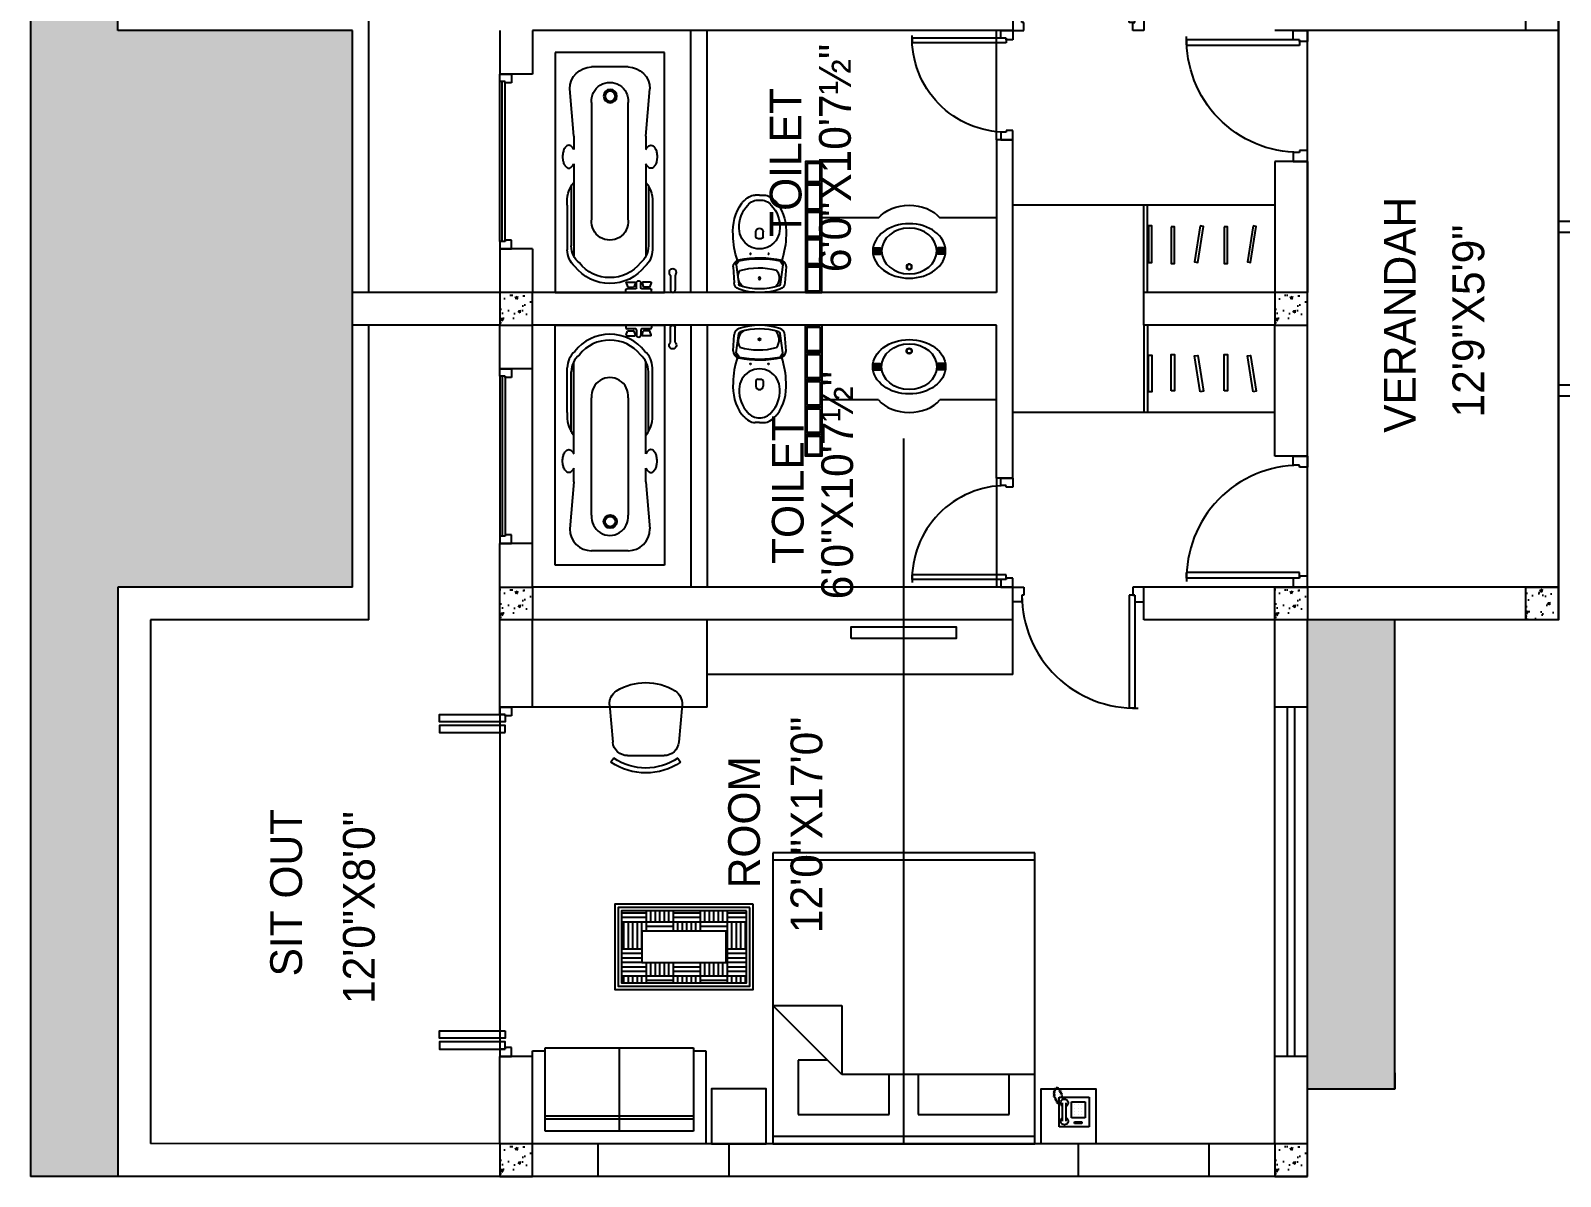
# Model space of a CAD drawing. Extents: x 22122 to 25969, y -3246 to 705.
# Drawn here: x 23225.7 to 23646.2, y -2395.5 to -2080.5 of the extents above; entities that cross this region are included whole.
import ezdxf

# ---------------------------------------------------------------- set-up
doc = ezdxf.new("R2010")
doc.units = 0
doc.header["$LTSCALE"] = 20
doc.header["$MEASUREMENT"] = 0
for name, color, linetype in [('COLUMN', 31, 'Continuous'), ('DIMLINE', 254, 'Continuous'), ('DOOR', 1, 'Continuous'), ('FURN', 10, 'Continuous'), ('GLASS BRICKS', 4, 'Continuous'), ('HATCH', 254, 'Continuous'), ('PLUMBING', 6, 'Continuous'), ('Roof lilne', 31, 'Continuous'), ('text', 2, 'Continuous'), ('tile', 22, 'Continuous'), ('wall', 13, 'Continuous'), ('WINDOW', 4, 'Continuous')]:
    doc.layers.add(name, color=color, linetype=linetype)
doc.layers.add('correct', color=230, linetype='Continuous', plot=False)
doc.styles.add('style5', font='tt0142m_.ttf')
pattern_1 = [(4.9697, (-16547.68897, -178708.16906), (-96.00000841214, -7.99993045606), [7.387776, -177.306568]), (270, (-16540.329, -178707.529), (8, -8), [0.64, -7.36]), (90, (-16539.689, -178715.529), (-8, 8), [2.24, -5.76]), (180, (-16539.689, -178713.289), (-8, -8), [0.8, -7.2]), (360, (-16540.489, -178708.169), (8, 8), [0.8, -7.2]), (90, (-16539.689, -178708.169), (-8, 8), [0.64, -7.36]), (90, (-16540.329, -178715.529), (-8, 8), [1.6, -6.4]), (175.0303, (-16540.32897, -178713.92906), (-96.00000841214, 7.99993045606), [7.387776, -177.306568]), (142.6961, (-16540.72897, -178713.92906), (136.0000859335, -103.99988711906), [2.112064, -209.094]), (108.4349, (-16542.409, -178712.649), (-7.999987226, 16.000003477), [2.023856, -23.27436]), (71.5651, (-16543.049, -178710.729), (-7.999987226, -16.000003477), [2.023856, -23.27436]), (37.3039, (-16542.40897, -178708.80906), (136.0000859335, 103.99988711906), [2.112064, -209.094]), (110.2249, (-16541.84897, -178712.24906), (32.0000666848, -87.9999781147), [1.61988, -160.367776]), (69.7751, (-16542.40897, -178710.72906), (32.0000666848, 87.9999781147), [1.61988, -160.367776]), (37.4054, (-16541.84897, -178709.20906), (103.99993971984, 80.0000796209), [1.712072, -169.4954]), (142.5946, (-16540.48897, -178713.28906), (103.99993971984, -80.0000796209), [1.712072, -169.4954])]

# ---------------------------------------------------------------- blocks, each defined once
blk = doc.blocks.new('SOFA')
at = {"color": 1}
for p, q in [((28, 4), (-28, 4)), ((-28, 4), (-28, -26)), ((24, 0), (-24, 0)), ((-24, 0), (-24, -27)), ((0, -27), (0, 0)), ((28, -26), (28, 4)), ((-24, -4), (24, -4)), ((24, -27), (24, 0)), ((24, -27), (24, 0)), ((-24, -5), (24, -5)), ((-28, -26), (-24, -26)), ((-24, -27), (24, -27)), ((24, -26), (28, -26))]:
    blk.add_line(p, q, dxfattribs=at)
blk = doc.blocks.new('RECTANG')
for p, q in [((1, 1), (0, 1)), ((0, 1), (0, 0)), ((1, 0), (1, 1)), ((0, 0), (1, 0))]:
    blk.add_line(p, q)
blk = doc.blocks.new('BEDKING')
at = {"color": 0}
for p, q in [((-78, -36), (-78, 36)), ((-19, 36), (-19, -17)), ((-2, 36), (-2, -36)), ((-8, 29), (-19, 29)), ((-8, 4), (-8, 29)), ((-19, 4), (-8, 4)), ((-8, -4), (-19, -4)), ((-8, -29), (-8, -4)), ((-38, -17), (-19, -17)), ((-38, -36), (-38, -17)), ((-19, -17), (-38, -36)), ((-23, -21), (-23, -29)), ((-23, -29), (-8, -29))]:
    blk.add_line(p, q, dxfattribs=at)
at = {"color": 0, "xscale": 80, "yscale": 72, "zscale": 80}
blk.add_blockref('RECTANG', (-80, -36), dxfattribs=at)
blk = doc.blocks.new('FNPHONE')
at = {"color": 0}
for p, q in [((0.92, 6.54), (0.92, 1.54)), ((1.92, 6.54), (1.92, 1.54)), ((4.33, 4.85), (4.33, 4.85)), ((5.27, 4.85), (5.27, 4.85)), ((6.21, 4.85), (6.21, 4.85)), ((-0.9, 0.22), (-1.5, 0.02)), ((-0.7, 0.62), (-1.3, 0.42)), ((-0.5, 1.02), (-1.1, 0.82)), ((-0.3, 1.42), (-0.9, 1.22)), ((-0.1, 1.82), (-0.7, 1.62)), ((1.06, 0.56), (0.7, -0.58)), ((4.33, 3.91), (4.33, 3.91)), ((4.33, 2.97), (4.33, 2.97)), ((4.33, 2.03), (4.33, 2.03)), ((5.27, 3.91), (5.27, 3.91)), ((5.27, 2.97), (5.27, 2.97)), ((5.27, 2.03), (5.27, 2.03)), ((6.21, 3.91), (6.21, 3.91)), ((6.21, 2.97), (6.21, 2.97)), ((6.21, 2.03), (6.21, 2.03)), ((-1.1, -0.18), (-1.7, -0.38)), ((-1.1, -0.58), (-1.7, -0.78)), ((-1.1, -0.98), (-1.7, -1.18)), ((-1.1, -1.38), (-1.7, -1.58)), ((-0.9, -1.78), (-1.5, -1.98)), ((-0.7, -2.18), (-1.3, -2.38)), ((-0.23, -2.46), (-0.83, -2.66)), ((0.3, -1.98), (-0.3, -2.18)), ((0.5, -1.58), (-0.1, -1.78)), ((0.7, -1.18), (0.1, -1.38)), ((0.9, -0.78), (0.3, -0.98))]:
    blk.add_line(p, q, dxfattribs=at)
for centre, start, end in [((1.42, 6.54), 298.4915, 241.5085), ((1.42, 1.54), 118.4915, 61.5085)]:
    blk.add_arc(centre, 1.05, start, end, dxfattribs=at)
for p, xscale, yscale, zscale in [((0, 0), 8.20528234483245, 8.104073169521023, 8.20528234483245), ((3.4, 1.25), 3.75, 4.375, 3.75), ((4.18, 6.72), 2.03125, 0.46875, 2.03125)]:
    blk.add_blockref('RECTANG', p, dxfattribs=dict(at, xscale=xscale, yscale=yscale, zscale=zscale))
blk = doc.blocks.new('A$C3B4262AC')
at = {"layer": 'DOOR'}
for p, q in [((0, 4), (0, 0)), ((2.5, 4), (0, 4)), ((0, 0), (3, 0)), ((2.5, 2.25), (2.5, 4)), ((3, 2.25), (2.5, 2.25)), ((3, 0), (3, 2.25))]:
    blk.add_line(p, q, dxfattribs=at)
blk = doc.blocks.new('CHAIR1')
at = {"color": 0}
for p, q in [((6.09, 9.96), (16.38, 9.07)), ((20.77, 8.8), (21.88, 9.57)), ((20.09, 5.02), (20.09, -5.02)), ((6.09, -9.96), (16.38, -9.07)), ((20.77, -8.8), (21.88, -9.57))]:
    blk.add_line(p, q, dxfattribs=at)
for centre, radius, start, end in [((5.74, 5.91), 4.06, 85.0303, 148.407), ((16.03, 5.02), 4.06, 0, 85.0303), ((7.9, 0), 15.59, 325.6197, 34.3803), ((7.9, 0), 16.94, 325.6197, 34.3803), ((15.35, 0), 15.35, 148.407, 211.593), ((5.74, -5.91), 4.06, 211.593, 274.9697), ((16.03, -5.02), 4.06, 274.9697, 0)]:
    blk.add_arc(centre, radius, start, end, dxfattribs=at)
blk = doc.blocks.new('200028')
at = {"layer": 'PLUMBING'}
for points in [[(4.51, 3.33, 1), (4.19, 3.33, 1)], [(4.19, -1.59, 1), (4.51, -1.59, 1)]]:
    blk.add_hatch(color=256, dxfattribs=at).paths.add_polyline_path(points)
for p, q in [((6.25, 6.51), (7.37, 7.3)), ((7.37, 7.3), (12.73, 6.53)), ((7.96, 8.15), (12.33, 7.85)), ((-11.79, 0.87), (-11.79, 2.11)), ((-11.79, 0.87), (-11.79, -0.37)), ((-0.34, 1.87), (-1.73, 1.87)), ((0.16, 1.37), (0.16, 0.37)), ((-0.34, -0.13), (-1.73, -0.13)), ((6.25, -4.77), (7.37, -5.57)), ((7.37, -5.57), (12.73, -4.79)), ((7.96, -6.42), (12.33, -6.11))]:
    blk.add_line(p, q, dxfattribs=at)
for centre, radius in [((4.35, 3.33), 0.156), ((11.09, 0.87), 0.312), ((4.35, -1.59), 0.156)]:
    blk.add_circle(centre, radius, dxfattribs=at)
for centre, radius, start, end in [((-3.12, -1.48), 9.71, 134.7032, 147.6541), ((-7.84, 3.29), 3, 125.7546, 134.7032), ((-1.79, -5.38), 13.57, 85.6873, 125.1099), ((-3.1, -2.14), 8.6, 86.8837, 133.6869), ((-2.58, 0.87), 5.57, 269.4196, 90.5804), ((-1.08, -13.97), 22.13, 71.0966, 89.1989), ((34.56, 0.87), 29.12, 168.7614, 192.0802), ((34.56, 0.87), 28.87, 168.7311, 191.2689), ((7.96, 6.15), 2, 90, 168.7614), ((7.23, 6.32), 1, 81.7925, 168.7311), ((26.7, 1.08), 18.5, 163.6925, 195.267), ((10.67, 3.52), 3.25, 32.7982, 121.967), ((12.19, 5.86), 2, 18.0394, 86.0298), ((12.66, 6.04), 0.5, 18.136, 81.7925), ((-3.12, 0.87), 17.1, 341.864, 18.136), ((-3.12, 0.87), 18.1, 341.9606, 18.0394), ((-8.79, 2.11), 3, 147.6541, 180), ((-6.7, 1.14), 3.75, 128.5444, 184.146), ((-6.7, 0.6), 3.75, 175.854, 231.4556), ((-1.73, 0.87), 1, 90, 180), ((-1.73, 0.87), 1, 180, 270), ((-0.34, 1.37), 0.5, 0, 90), ((-0.34, 0.37), 0.5, 270, 0), ((-8.79, -0.37), 3, 180, 212.3459), ((-3.12, 3.22), 9.71, 212.3459, 225.2968), ((-7.84, -1.55), 3, 225.2968, 234.2454), ((-1.79, 7.11), 13.57, 234.8901, 274.3127), ((-3.1, 3.88), 8.6, 226.3131, 273.1163), ((11.03, -1.03), 3.51, 231.7336, 311.9036), ((-1.08, 15.71), 22.13, 270.8011, 288.9034), ((7.96, -4.42), 2, 191.2386, 270), ((7.23, -4.58), 1, 191.2689, 278.2075), ((12.19, -4.12), 2, 273.9702, 341.9606), ((12.66, -4.3), 0.5, 278.2075, 341.864)]:
    blk.add_arc(centre, radius, start, end, dxfattribs=at)
blk = doc.blocks.new('DR1H902')
at = {"color": 0}
for p, q in [((-0.5, 0), (-0.5, 1)), ((-0.5, 1), (-0.45, 1)), ((-0.45, 0), (-0.45, 1)), ((-0.5, 0), (-0.45, 0))]:
    blk.add_line(p, q, dxfattribs=at)
blk.add_arc((-0.5, 0), 1, 0, 91.707, dxfattribs=at)
blk = doc.blocks.new('A$C1F9E242A')
blk.add_blockref('A$C3B4262AC', (0, 0))
at = {"xscale": -1}
blk.add_blockref('A$C3B4262AC', (36, 0), dxfattribs=at)
at = {"layer": 'DOOR', "xscale": -31, "yscale": 31, "zscale": 68.88888888888889}
blk.add_blockref('DR1H902', (18, 2.25), dxfattribs=at)
blk = doc.blocks.new('*U71')
at = {"xscale": -1}
blk.add_blockref('A$C1F9E242A', (0, -2), dxfattribs=at)
blk = doc.blocks.new('tiffany')
at = {"layer": 'PLUMBING'}
for points in [[(-9.67, 0.85), (-7.91, 0.85, -0.414214), (-7.79, 0.73), (-7.79, 0.7, -0.414214), (-7.91, 0.58), (-9.67, 0.58, -0.414214), (-9.79, 0.7), (-9.79, 0.73, -0.414214)], [(-9.67, 0.38), (-7.91, 0.38, -0.414214), (-7.79, 0.26), (-7.79, 0.22, -0.414214), (-7.91, 0.1), (-9.67, 0.1, -0.414214), (-9.79, 0.22), (-9.79, 0.26, -0.414214)], [(9.67, 0.85), (7.91, 0.85, 0.414214), (7.79, 0.73), (7.79, 0.7, 0.414214), (7.91, 0.58), (9.67, 0.58, 0.414214), (9.79, 0.7), (9.79, 0.73, 0.414214)], [(9.67, 0.38), (7.91, 0.38, 0.414214), (7.79, 0.26), (7.79, 0.22, 0.414214), (7.91, 0.1), (9.67, 0.1, 0.414214), (9.79, 0.22), (9.79, 0.26, 0.414214)], [(-9.67, -0.38), (-7.91, -0.38, 0.414214), (-7.79, -0.26), (-7.79, -0.22, 0.414214), (-7.91, -0.1), (-9.67, -0.1, 0.414214), (-9.79, -0.22), (-9.79, -0.26, 0.414214)], [(-9.67, -0.85), (-7.91, -0.85, 0.414214), (-7.79, -0.73), (-7.79, -0.7, 0.414214), (-7.91, -0.58), (-9.67, -0.58, 0.414214), (-9.79, -0.7), (-9.79, -0.73, 0.414214)], [(9.67, -0.38), (7.91, -0.38, -0.414214), (7.79, -0.26), (7.79, -0.22, -0.414214), (7.91, -0.1), (9.67, -0.1, -0.414214), (9.79, -0.22), (9.79, -0.26, -0.414214)], [(9.67, -0.85), (7.91, -0.85, -0.414214), (7.79, -0.73), (7.79, -0.7, -0.414214), (7.91, -0.58), (9.67, -0.58, -0.414214), (9.79, -0.7), (9.79, -0.73, -0.414214)]]:
    blk.add_lwpolyline(points, format="xyb", close=True, dxfattribs=at)
for radius in [0.762, 0.642]:
    blk.add_circle((0, 4.35), radius, dxfattribs=at)
blk.add_ellipse((0, 0), major_axis=(-10, 0), ratio=0.748, dxfattribs=at)
blk.add_ellipse((0, 0), major_axis=(-7.58, 0), ratio=0.831023, start_param=-1.570796, end_param=4.712389, dxfattribs=at)
blk = doc.blocks.new('BIB')
at = {"layer": 'PLUMBING'}
for p, q in [((-4.72, 0.62), (-0.62, 0.62)), ((-4.72, -0.62), (-0.62, -0.62))]:
    blk.add_line(p, q, dxfattribs=at)
for centre, radius, start, end in [((-5.5, 0), 1, 38.6822, 321.3178), ((-0.62, 0), 0.625, 270, 90)]:
    blk.add_arc(centre, radius, start, end, dxfattribs=at)
blk = doc.blocks.new('*U70')
blk.add_blockref('A$C1F9E242A', (-36, -2))
blk = doc.blocks.new('SHOWER')
at = {"layer": 'PLUMBING'}
for p, q in [((-3.5, 0), (-3.5, 0.75)), ((-3.5, 0), (3.5, 0)), ((-3.43, 2.65), (-3.1, 1.62)), ((-3.26, 2.88), (-1.09, 2.88)), ((-3.25, 1), (-0.88, 1)), ((-2.93, 1.5), (-1.42, 1.5)), ((-0.92, 2.65), (-1.25, 1.62)), ((-0.62, 1.25), (-0.62, 2.62)), ((0.62, 1.25), (0.62, 2.62)), ((0.88, 1), (3.25, 1)), ((0.91, 2.65), (1.24, 1.62)), ((3.25, 2.88), (1.08, 2.88)), ((2.92, 1.5), (1.4, 1.5)), ((3.42, 2.65), (3.09, 1.62)), ((3.5, 0), (3.5, 0.75))]:
    blk.add_line(p, q, dxfattribs=at)
for centre, radius, start, end in [((-3.25, 0.75), 0.25, 90, 180), ((-3.26, 2.7), 0.175, 90, 197.6501), ((-2.93, 1.67), 0.175, 197.6501, 270), ((-1.42, 1.67), 0.175, 270, 342.3499), ((-1.09, 2.7), 0.175, 342.3499, 90), ((-0.88, 1.25), 0.25, 270, 0), ((0, 2.62), 0.625, 0, 180), ((0.88, 1.25), 0.25, 180, 270), ((1.08, 2.7), 0.175, 90, 197.6501), ((1.4, 1.67), 0.175, 197.6501, 270), ((2.92, 1.67), 0.175, 270, 342.3499), ((3.25, 2.7), 0.175, 342.3499, 90), ((3.25, 0.75), 0.25, 0, 90)]:
    blk.add_arc(centre, radius, start, end, dxfattribs=at)
blk = doc.blocks.new('MAURYA')
for p, q in [((0, 0), (0, 30)), ((0, 30), (66, 30)), ((66, 30), (66, 0)), ((22.98, 24.93), (10, 26)), ((36.71, 25.59), (53.21, 25.59)), ((41.98, 26.7), (54.29, 26.7)), ((22.98, 24.93), (26.7, 24.93)), ((30.64, 24.93), (35.76, 24.93)), ((35.76, 24.93), (55.95, 24.93)), ((4, 10), (4, 20)), ((13.77, 20), (46.06, 20)), ((46.06, 10), (13.77, 10)), ((22.98, 5.07), (10, 4)), ((22.98, 5.07), (26.7, 5.07)), ((30.64, 5.07), (35.76, 5.07)), ((35.76, 5.07), (54.29, 5.07)), ((35.76, 5.07), (55.95, 5.07)), ((36.71, 4.41), (53.21, 4.41)), ((66, 0), (0, 0)), ((41.98, 3.3), (54.29, 3.3))]:
    blk.add_line(p, q)
for points in [[(26.7, 24.93, -0.019813), (26.43, 25.06, -0.105801), (25.71, 25.68, -0.164467), (25.51, 26.27, -0.164467), (25.71, 26.87, -0.105801), (26.43, 27.49, -0.069124), (27.4, 27.85, -0.055324), (28.67, 27.99, -0.055324)], [(28.67, 27.99, -0.055324), (29.95, 27.85, -0.069124), (30.91, 27.49, -0.105801), (31.64, 26.87, -0.164467), (31.84, 26.27, -0.164467), (31.64, 25.68, -0.105801), (30.91, 25.06, -0.019813), (30.64, 24.93, -0.055324)], [(26.7, 5.07, 0.019813), (26.43, 4.94, 0.105801), (25.71, 4.32, 0.164467), (25.51, 3.73, 0.164467), (25.71, 3.13, 0.105801), (26.43, 2.51, 0.069124), (27.4, 2.15, 0.055324), (28.67, 2.01, 0.055324)], [(28.67, 2.01, 0.055324), (29.95, 2.15, 0.069124), (30.91, 2.51, 0.105801), (31.64, 3.13, 0.164467), (31.84, 3.73, 0.164467), (31.64, 4.32, 0.105801), (30.91, 4.94, 0.019813), (30.64, 5.07, 0.055324)]]:
    blk.add_lwpolyline(points, format="xyb")
for radius in [1.84, 1.41]:
    blk.add_circle((12.02, 14.9), radius)
for centre, radius, start, end in [((10, 20), 6, 90, 180), ((40.95, 18.49), 8.27, 82.8256, 128.9176), ((53.21, 19.59), 6, 39.2535, 90), ((54.29, 20.7), 6, 40.8751, 90), ((51.23, 15), 10.69, 308.3282, 51.6718), ((51.33, 15), 12.2, 307.9014, 52.0986), ((13.26, 15), 5.03, 84.1588, 275.8412), ((46.58, 15), 5.03, 264.1588, 95.8412), ((10, 10), 6, 180, 270), ((40.95, 11.51), 8.27, 231.0824, 277.1744), ((53.21, 10.41), 6, 270, 320.7465), ((54.29, 9.3), 6, 270, 319.1249)]:
    blk.add_arc(centre, radius, start, end)
blk = doc.blocks.new('*U69')
blk.add_blockref('A$C1F9E242A', (-36, -2))

msp = doc.modelspace()

# ---------------------------------------------------------------- hatches: boundary and pattern name
at = {"layer": 'FURN'}
h = msp.add_hatch(dxfattribs=at)
h.set_pattern_fill('AR-PARQ1', color=9, scale=0.61875, angle=-90, style=0)
h.set_pattern_definition([(180, (29379.392, -7188.999), (-7.425, 7.425), [7.425, -7.425]), (180, (29379.392, -7190.237), (-7.425, 7.425), [7.425, -7.425]), (180, (29379.392, -7191.474), (-7.425, 7.425), [7.425, -7.425]), (180, (29379.392, -7192.712), (-7.425, 7.425), [7.425, -7.425]), (180, (29379.392, -7193.949), (-7.425, 7.425), [7.425, -7.425]), (180, (29379.392, -7195.187), (-7.425, 7.425), [7.425, -7.425]), (180, (29379.392, -7196.424), (-7.425, 7.425), [7.425, -7.425]), (270, (29371.967, -7188.999), (7.425, -7.425), [7.425, -7.425]), (270, (29370.73, -7188.999), (7.425, -7.425), [7.425, -7.425]), (270, (29369.492, -7188.999), (7.425, -7.425), [7.425, -7.425]), (270, (29368.255, -7188.999), (7.425, -7.425), [7.425, -7.425]), (270, (29367.017, -7188.999), (7.425, -7.425), [7.425, -7.425]), (270, (29365.78, -7188.999), (7.425, -7.425), [7.425, -7.425]), (270, (29364.542, -7188.999), (7.425, -7.425), [7.425, -7.425])])
h.paths.add_polyline_path([(23388.12, -2322.55), (23388.12, -2342.33), (23422.45, -2342.33), (23422.45, -2322.55)])
h.paths.add_polyline_path([(23416.83, -2328.11), (23416.83, -2336.76), (23393.64, -2336.76), (23393.64, -2328.11)], flags=16)
at = {"layer": 'HATCH'}
h = msp.add_hatch(dxfattribs=at)
h.set_pattern_fill('AR-CONC', color=8, angle=90, style=0)
h.set_pattern_definition([(140, (-14337.8594, -175646.5933), (0.62752135, 7.17260183), [0.75, -8.25]), (85, (-14337.8594, -175646.593), (-7.52192134, -1.38751334), [0.6, -6.6]), (190.4514, (-14337.807, -175645.9956), (-6.89439542, 5.78509382), [0.6374019, -7.01142112]), (136.1842, (-14339.859, -175646.593), (1.65519014, 10.6724105), [1.125, -12.375]), (186.6356, (-14339.721, -175645.704), (-9.7411787, 9.34662706), [0.9561029, -10.51713]), (81.1842, (-14339.859, -175646.593), (-9.741186, 9.34661945), [0.9, -9.9]), (111, (-14339.3594, -175645.5933), (4.0261889, 5.96907052), [0.75, -8.25]), (56, (-14339.3594, -175645.593), (-7.25150045, 2.43315332), [0.6, -6.6]), (161.4514, (-14339.024, -175645.096), (-3.22530497, 8.40222629), [0.6374019, -7.01142112]), (127.5, (-14337.8594, -175646.5933), (-3.32893854, 0.121598553), [0, -6.52, 0, -6.7, 0, -6.625]), (97.5, (-14337.8594, -175646.5933), (-3.94411712, 2.630695374), [0, -3.82, 0, -6.37, 0, -2.525]), (57.5, (-14337.8594, -175648.8233), (0.225548717, 5.33822436), [0, -2.5, 0, -7.8, 0, -10.35]), (47.5, (-14337.8594, -175649.8233), (-1.00104982, 5.83186169), [0, -3.25, 0, -5.18, 0, -7.35])])
h.paths.add_polyline_path([(23354.67, -2152.54), (23354.67, -2161.54), (23363.67, -2161.54), (23363.67, -2152.54)])
h = msp.add_hatch(dxfattribs=at)
h.set_pattern_fill('AR-CONC', color=8, angle=90, style=0)
h.set_pattern_definition([(140, (-14124.8594, -175646.595), (0.62752135, 7.17260183), [0.75, -8.25]), (85, (-14124.8594, -175646.595), (-7.52192134, -1.38751334), [0.6, -6.6]), (190.4514, (-14124.807, -175645.997), (-6.89439542, 5.78509382), [0.6374019, -7.01142112]), (136.1842, (-14126.859, -175646.595), (1.65519014, 10.6724105), [1.125, -12.375]), (186.6356, (-14126.721, -175645.705), (-9.7411787, 9.34662706), [0.9561029, -10.51713]), (81.1842, (-14126.859, -175646.595), (-9.741186, 9.34661945), [0.9, -9.9]), (111, (-14126.3594, -175645.595), (4.0261889, 5.96907052), [0.75, -8.25]), (56, (-14126.3594, -175645.595), (-7.25150045, 2.43315332), [0.6, -6.6]), (161.4514, (-14126.024, -175645.0974), (-3.22530497, 8.40222629), [0.6374019, -7.01142112]), (127.5, (-14124.8594, -175646.5948), (-3.32893854, 0.121598553), [0, -6.52, 0, -6.7, 0, -6.625]), (97.5, (-14124.8594, -175646.5948), (-3.94411712, 2.630695374), [0, -3.82, 0, -6.37, 0, -2.525]), (57.5, (-14124.8594, -175648.8248), (0.225548717, 5.33822436), [0, -2.5, 0, -7.8, 0, -10.35]), (47.5, (-14124.8594, -175649.825), (-1.00104982, 5.83186169), [0, -3.25, 0, -5.18, 0, -7.35])])
h.paths.add_polyline_path([(23567.67, -2152.54), (23567.67, -2161.54), (23576.67, -2161.54), (23576.67, -2152.54)])
h = msp.add_hatch(dxfattribs=at)
h.set_pattern_fill('AR-CONC', color=8, angle=90, style=0)
h.set_pattern_definition([(140, (-14337.8594, -175727.595), (0.62752135, 7.17260183), [0.75, -8.25]), (85, (-14337.8594, -175727.595), (-7.52192134, -1.38751334), [0.6, -6.6]), (190.4514, (-14337.807, -175726.997), (-6.89439542, 5.78509382), [0.6374019, -7.01142112]), (136.1842, (-14339.859, -175727.595), (1.65519014, 10.6724105), [1.125, -12.375]), (186.6356, (-14339.721, -175726.705), (-9.7411787, 9.34662706), [0.9561029, -10.51713]), (81.1842, (-14339.859, -175727.595), (-9.741186, 9.34661945), [0.9, -9.9]), (111, (-14339.3594, -175726.595), (4.0261889, 5.96907052), [0.75, -8.25]), (56, (-14339.3594, -175726.595), (-7.25150045, 2.43315332), [0.6, -6.6]), (161.4514, (-14339.024, -175726.0974), (-3.22530497, 8.40222629), [0.6374019, -7.01142112]), (127.5, (-14337.8594, -175727.5948), (-3.32893854, 0.121598553), [0, -6.52, 0, -6.7, 0, -6.625]), (97.5, (-14337.8594, -175727.5948), (-3.94411712, 2.630695374), [0, -3.82, 0, -6.37, 0, -2.525]), (57.5, (-14337.8594, -175729.8248), (0.225548717, 5.33822436), [0, -2.5, 0, -7.8, 0, -10.35]), (47.5, (-14337.8594, -175730.825), (-1.00104982, 5.83186169), [0, -3.25, 0, -5.18, 0, -7.35])])
h.paths.add_polyline_path([(23354.67, -2233.54), (23354.67, -2242.54), (23363.67, -2242.54), (23363.67, -2233.54)])
h = msp.add_hatch(dxfattribs=at)
h.set_pattern_fill('AR-CONC', color=8, angle=90, style=0)
h.set_pattern_definition([(140, (-14124.8594, -175727.595), (0.62752135, 7.17260183), [0.75, -8.25]), (85, (-14124.8594, -175727.595), (-7.52192134, -1.38751334), [0.6, -6.6]), (190.4514, (-14124.807, -175726.997), (-6.89439542, 5.78509382), [0.6374019, -7.01142112]), (136.1842, (-14126.859, -175727.595), (1.65519014, 10.6724105), [1.125, -12.375]), (186.6356, (-14126.721, -175726.705), (-9.7411787, 9.34662706), [0.9561029, -10.51713]), (81.1842, (-14126.859, -175727.595), (-9.741186, 9.34661945), [0.9, -9.9]), (111, (-14126.3594, -175726.595), (4.0261889, 5.96907052), [0.75, -8.25]), (56, (-14126.3594, -175726.595), (-7.25150045, 2.43315332), [0.6, -6.6]), (161.4514, (-14126.024, -175726.0974), (-3.22530497, 8.40222629), [0.6374019, -7.01142112]), (127.5, (-14124.8594, -175727.5948), (-3.32893854, 0.121598553), [0, -6.52, 0, -6.7, 0, -6.625]), (97.5, (-14124.8594, -175727.5948), (-3.94411712, 2.630695374), [0, -3.82, 0, -6.37, 0, -2.525]), (57.5, (-14124.8594, -175729.8248), (0.225548717, 5.33822436), [0, -2.5, 0, -7.8, 0, -10.35]), (47.5, (-14124.8594, -175730.825), (-1.00104982, 5.83186169), [0, -3.25, 0, -5.18, 0, -7.35])])
h.paths.add_polyline_path([(23567.67, -2233.54), (23567.67, -2242.54), (23576.67, -2242.54), (23576.67, -2233.54)])
h = msp.add_hatch(dxfattribs=at)
h.set_pattern_fill('AR-CONC', color=8, angle=90, style=0)
h.set_pattern_definition([(140, (-18352.554, -178326.153), (0.62752135, 7.17260183), [0.75, -8.25]), (85, (-18352.554, -178326.153), (-7.52192134, -1.38751334), [0.6, -6.6]), (190.4514, (-18352.5014, -178325.555), (-6.89439542, 5.78509382), [0.6374019, -7.01142112]), (136.1842, (-18354.554, -178326.153), (1.65519014, 10.6724105), [1.125, -12.375]), (186.6356, (-18354.416, -178325.264), (-9.7411787, 9.34662706), [0.9561029, -10.51713]), (81.1842, (-18354.554, -178326.153), (-9.741186, 9.34661945), [0.9, -9.9]), (111, (-18354.054, -178325.153), (4.0261889, 5.96907052), [0.75, -8.25]), (56, (-18354.054, -178325.153), (-7.25150045, 2.43315332), [0.6, -6.6]), (161.4514, (-18353.718, -178324.6555), (-3.22530497, 8.40222629), [0.6374019, -7.01142112]), (127.5, (-18352.5537, -178326.153), (-3.32893854, 0.121598553), [0, -6.52, 0, -6.7, 0, -6.625]), (97.5, (-18352.5537, -178326.153), (-3.94411712, 2.630695374), [0, -3.82, 0, -6.37, 0, -2.525]), (57.5, (-18352.5537, -178328.383), (0.225548717, 5.33822436), [0, -2.5, 0, -7.8, 0, -10.35]), (47.5, (-18352.5537, -178329.383), (-1.00104982, 5.83186169), [0, -3.25, 0, -5.18, 0, -7.35])])
h.paths.add_polyline_path([(23636.67, -2233.54), (23636.67, -2242.54), (23645.67, -2242.54), (23645.67, -2233.54)])
h = msp.add_hatch(dxfattribs=at)
h.set_pattern_fill('AR-CONC', color=8, angle=90, style=0)
h.set_pattern_definition([(140, (-14337.8594, -175880.595), (0.62752135, 7.17260183), [0.75, -8.25]), (85, (-14337.8594, -175880.595), (-7.52192134, -1.38751334), [0.6, -6.6]), (190.4514, (-14337.807, -175879.997), (-6.89439542, 5.78509382), [0.6374019, -7.01142112]), (136.1842, (-14339.859, -175880.595), (1.65519014, 10.6724105), [1.125, -12.375]), (186.6356, (-14339.721, -175879.705), (-9.7411787, 9.34662706), [0.9561029, -10.51713]), (81.1842, (-14339.859, -175880.595), (-9.741186, 9.34661945), [0.9, -9.9]), (111, (-14339.3594, -175879.595), (4.0261889, 5.96907052), [0.75, -8.25]), (56, (-14339.3594, -175879.595), (-7.25150045, 2.43315332), [0.6, -6.6]), (161.4514, (-14339.024, -175879.0974), (-3.22530497, 8.40222629), [0.6374019, -7.01142112]), (127.5, (-14337.8594, -175880.5948), (-3.32893854, 0.121598553), [0, -6.52, 0, -6.7, 0, -6.625]), (97.5, (-14337.8594, -175880.5948), (-3.94411712, 2.630695374), [0, -3.82, 0, -6.37, 0, -2.525]), (57.5, (-14337.8594, -175882.8248), (0.225548717, 5.33822436), [0, -2.5, 0, -7.8, 0, -10.35]), (47.5, (-14337.8594, -175883.825), (-1.00104982, 5.83186169), [0, -3.25, 0, -5.18, 0, -7.35])])
h.paths.add_polyline_path([(23354.67, -2386.54), (23354.67, -2395.54), (23363.67, -2395.54), (23363.67, -2386.54)])
h = msp.add_hatch(dxfattribs=at)
h.set_pattern_fill('AR-CONC', color=8, angle=90, style=0)
h.set_pattern_definition([(140, (-14124.8594, -175880.595), (0.62752135, 7.17260183), [0.75, -8.25]), (85, (-14124.8594, -175880.595), (-7.52192134, -1.38751334), [0.6, -6.6]), (190.4514, (-14124.807, -175879.997), (-6.89439542, 5.78509382), [0.6374019, -7.01142112]), (136.1842, (-14126.859, -175880.595), (1.65519014, 10.6724105), [1.125, -12.375]), (186.6356, (-14126.721, -175879.705), (-9.7411787, 9.34662706), [0.9561029, -10.51713]), (81.1842, (-14126.859, -175880.595), (-9.741186, 9.34661945), [0.9, -9.9]), (111, (-14126.3594, -175879.595), (4.0261889, 5.96907052), [0.75, -8.25]), (56, (-14126.3594, -175879.595), (-7.25150045, 2.43315332), [0.6, -6.6]), (161.4514, (-14126.024, -175879.0974), (-3.22530497, 8.40222629), [0.6374019, -7.01142112]), (127.5, (-14124.8594, -175880.5948), (-3.32893854, 0.121598553), [0, -6.52, 0, -6.7, 0, -6.625]), (97.5, (-14124.8594, -175880.5948), (-3.94411712, 2.630695374), [0, -3.82, 0, -6.37, 0, -2.525]), (57.5, (-14124.8594, -175882.8248), (0.225548717, 5.33822436), [0, -2.5, 0, -7.8, 0, -10.35]), (47.5, (-14124.8594, -175883.825), (-1.00104982, 5.83186169), [0, -3.25, 0, -5.18, 0, -7.35])])
h.paths.add_polyline_path([(23567.67, -2386.54), (23567.67, -2395.54), (23576.67, -2395.54), (23576.67, -2386.54)])
at = {"layer": 'tile'}
h = msp.add_hatch(dxfattribs=at)
h.set_pattern_fill('SPANTILE', color=256, scale=8, angle=90, style=0)
h.set_pattern_definition(pattern_1)
h.paths.add_polyline_path([(23225.67, -2395.54), (23249.67, -2395.54), (23249.67, -2233.54), (23314.17, -2233.54), (23314.17, -2161.54), (23314.17, -2152.54), (23314.17, -2080.54), (23249.67, -2080.54), (23249.67, -1918.54), (23225.67, -1918.54)])
h = msp.add_hatch(dxfattribs=at)
h.set_pattern_fill('SPANTILE', color=256, scale=8, angle=90, style=0)
h.set_pattern_definition(pattern_1)
h.paths.add_polyline_path([(23576.67, -2367.04), (23576.67, -2371.54), (23600.67, -2371.54), (23600.67, -2367.04)])
h.paths.add_polyline_path([(23576.67, -2262.04), (23576.67, -2266.54), (23576.67, -2270.54), (23576.67, -2358.54), (23576.67, -2362.54), (23576.67, -2367.04), (23600.67, -2367.04), (23600.67, -2262.04)])
h.paths.add_polyline_path([(23576.67, -2257.54), (23576.67, -2262.04), (23600.67, -2262.04), (23600.67, -2257.54)])
h.paths.add_polyline_path([(23576.67, -2242.54), (23576.67, -2242.54), (23576.67, -2257.54), (23600.67, -2257.54), (23600.67, -2242.54)])
h.paths.add_polyline_path([(23576.67, -2056.54), (23576.67, -2071.54), (23600.67, -2071.54), (23600.67, -2056.54)])
h.paths.add_polyline_path([(23576.67, -2052.04), (23576.67, -2056.54), (23600.67, -2056.54), (23600.67, -2052.04)])
h.paths.add_polyline_path([(23576.67, -1947.04), (23576.67, -1951.54), (23576.67, -1955.54), (23576.67, -2043.54), (23576.67, -2047.54), (23576.67, -2052.04), (23600.67, -2052.04), (23600.67, -1947.04)])
h.paths.add_polyline_path([(23576.67, -1942.54), (23576.67, -1947.04), (23600.67, -1947.04), (23600.67, -1942.54)])

# ---------------------------------------------------------------- linework, layer by layer
for p, q in [((23225.67, -1918.54), (23225.67, -2395.54)), ((23249.67, -2080.54), (23249.67, -1918.54)), ((23318.67, -2152.54), (23318.67, -2071.54)), ((23314.17, -2080.54), (23249.67, -2080.54)), ((23314.17, -2152.54), (23314.17, -2080.53)), ((23407.17, -2152.54), (23407.17, -2080.54)), ((23411.67, -2152.54), (23411.67, -2080.54)), ((23645.67, -2080.54), (23567.67, -2080.54)), ((23576.67, -2233.54), (23576.67, -2080.54)), ((23645.67, -2080.54), (23645.67, -2233.54)), ((23354.67, -2138.54), (23354.67, -2094.54)), ((23354.67, -2138.54), (23354.67, -2094.54)), ((23458.73, -2132.02), (23443.17, -2132.02)), ((23491.17, -2132.02), (23475.61, -2132.02)), ((23768.67, -2133.04), (23645.67, -2133.04)), ((23768.67, -2136.04), (23645.67, -2136.04)), ((23314.17, -2233.54), (23314.17, -2161.54)), ((23318.67, -2242.54), (23318.67, -2161.54)), ((23407.17, -2161.54), (23407.17, -2233.54)), ((23411.67, -2161.54), (23411.67, -2233.54)), ((23363.67, -2221.54), (23363.67, -2173.54)), ((23354.67, -2175.54), (23354.67, -2219.54)), ((23354.67, -2175.54), (23354.67, -2219.54)), ((23768.67, -2178.04), (23645.67, -2178.04)), ((23458.73, -2182.06), (23443.17, -2182.06)), ((23491.17, -2182.06), (23475.61, -2182.06)), ((23768.67, -2181.04), (23645.67, -2181.04)), ((23249.67, -2233.54), (23249.67, -2395.54)), ((23314.17, -2233.54), (23249.67, -2233.54)), ((23645.67, -2233.54), (23567.67, -2233.54)), ((23645.67, -2233.54), (23576.67, -2233.54)), ((23258.67, -2242.54), (23258.67, -2386.53)), ((23318.67, -2242.54), (23258.67, -2242.54)), ((23645.67, -2242.54), (23567.67, -2242.54)), ((23354.67, -2386.54), (23258.67, -2386.53)), ((23249.67, -2395.54), (23225.67, -2395.54)), ((23354.67, -2395.54), (23249.67, -2395.54))]:
    msp.add_line(p, q)
at = {"color": 8}
for p, q in [((23491.17, -2110.54), (23491.17, -2080.54)), ((23491.17, -2203.54), (23491.17, -2233.54))]:
    msp.add_line(p, q, dxfattribs=at)
at = {"extrusion": (0, 0, -1)}
msp.add_ellipse((23467.17, -2136.03), major_axis=(-10, 0), ratio=0.748, start_param=0.566015, end_param=2.575578, dxfattribs=at)
msp.add_ellipse((23467.17, -2178.05), major_axis=(-10, 0), ratio=0.748, start_param=0.566015, end_param=2.575578)
at = {"layer": 'COLUMN'}
for points in [[(23645.67, -2071.54), (23645.67, -2080.54), (23636.67, -2080.54), (23636.67, -2071.54)], [(23363.67, -2161.54), (23363.67, -2152.54), (23354.67, -2152.54), (23354.67, -2161.54)], [(23576.67, -2161.54), (23576.67, -2152.54), (23567.67, -2152.54), (23567.67, -2161.54)], [(23363.67, -2233.54), (23363.67, -2242.54), (23354.67, -2242.54), (23354.67, -2233.54)], [(23576.67, -2233.54), (23576.67, -2242.54), (23567.67, -2242.54), (23567.67, -2233.54)], [(23645.67, -2233.54), (23645.67, -2242.54), (23636.67, -2242.54), (23636.67, -2233.54)], [(23363.67, -2395.54), (23363.67, -2386.54), (23354.67, -2386.54), (23354.67, -2395.54)], [(23576.67, -2395.54), (23576.67, -2386.54), (23567.67, -2386.54), (23567.67, -2395.54)]]:
    msp.add_lwpolyline(points, close=True, dxfattribs=at)
at = {"layer": 'correct'}
msp.add_line((23465.67, -2386.54), (23465.67, -2192.71), dxfattribs=at)
at = {"layer": 'DOOR', "color": 4}
for points in [[(23356.07, -2268.54), (23356.07, -2270.54), (23338.07, -2270.54), (23338.07, -2268.54)], [(23356.07, -2273.54), (23356.07, -2271.54), (23338.07, -2271.54), (23338.07, -2273.54)], [(23356.07, -2355.54), (23356.07, -2357.54), (23338.07, -2357.54), (23338.07, -2355.54)], [(23356.07, -2360.54), (23356.07, -2358.54), (23338.07, -2358.54), (23338.07, -2360.54)]]:
    msp.add_lwpolyline(points, close=True, dxfattribs=at)
at = {"layer": 'FURN'}
for p, q in [((23567.67, -2128.54), (23495.67, -2128.54)), ((23531.67, -2152.54), (23531.67, -2128.54)), ((23532.67, -2152.54), (23532.67, -2128.54)), ((23531.67, -2161.54), (23531.67, -2185.54)), ((23532.67, -2161.54), (23532.67, -2185.54)), ((23567.67, -2185.54), (23495.67, -2185.54)), ((23411.67, -2266.54), (23411.67, -2242.54)), ((23495.67, -2257.54), (23495.67, -2242.54)), ((23495.67, -2257.54), (23411.67, -2257.54)), ((23411.67, -2266.54), (23363.67, -2266.54))]:
    msp.add_line(p, q, dxfattribs=at)
at = {"layer": 'FURN', "color": 8}
for points in [[(23532.96, -2134.24), (23532.96, -2144.26), (23533.86, -2144.26), (23533.86, -2134.24)], [(23539.21, -2134.52), (23539.21, -2144.54), (23540.1, -2144.54), (23540.1, -2134.52)], [(23547.16, -2134.22), (23545.6, -2144.08), (23546.48, -2144.26), (23548.03, -2134.39)], [(23553.73, -2134.52), (23553.73, -2144.54), (23554.63, -2144.54), (23554.63, -2134.52)], [(23561.68, -2134.22), (23560.13, -2144.08), (23561, -2144.26), (23562.56, -2134.39)], [(23539.21, -2179.56), (23539.21, -2169.54), (23540.1, -2169.54), (23540.1, -2179.56)], [(23553.73, -2179.56), (23553.73, -2169.54), (23554.63, -2169.54), (23554.63, -2179.56)], [(23532.96, -2179.83), (23532.96, -2169.81), (23533.86, -2169.81), (23533.86, -2179.83)], [(23547.16, -2179.86), (23545.6, -2169.99), (23546.48, -2169.82), (23548.03, -2179.68)], [(23561.68, -2179.86), (23560.13, -2169.99), (23561, -2169.82), (23562.56, -2179.68)]]:
    msp.add_lwpolyline(points, close=True, dxfattribs=at)
at = {"layer": 'FURN'}
for points in [[(23451.25, -2247.65), (23451.25, -2244.41), (23480.08, -2244.41), (23480.08, -2247.65)], [(23424.3, -2320.69), (23386.26, -2320.69), (23386.26, -2344.19), (23424.3, -2344.19)], [(23416.83, -2328.11), (23393.64, -2328.11), (23393.64, -2336.76), (23416.83, -2336.76)], [(23412.83, -2386.54), (23427.86, -2386.54), (23427.86, -2371.47), (23412.83, -2371.47)], [(23518.51, -2386.54), (23503.48, -2386.54), (23503.48, -2371.47), (23518.51, -2371.47)]]:
    msp.add_lwpolyline(points, close=True, dxfattribs=at)
at = {"layer": 'FURN', "color": 9}
for points in [[(23423.37, -2321.62), (23387.19, -2321.62), (23387.19, -2343.26), (23423.37, -2343.26)], [(23422.45, -2322.55), (23388.12, -2322.55), (23388.12, -2342.33), (23422.45, -2342.33)]]:
    msp.add_lwpolyline(points, close=True, dxfattribs=at)
at = {"layer": 'GLASS BRICKS'}
for points in [[(23443.17, -2122.54), (23443.17, -2116.54), (23438.67, -2116.54), (23438.67, -2122.54)], [(23443.17, -2130.04), (23443.17, -2122.54), (23438.67, -2122.54), (23438.67, -2130.04)], [(23443.17, -2137.54), (23443.17, -2130.04), (23438.67, -2130.04), (23438.67, -2137.54)], [(23443.17, -2145.04), (23443.17, -2137.54), (23438.67, -2137.54), (23438.67, -2145.04)], [(23443.17, -2152.54), (23443.17, -2145.04), (23438.67, -2145.04), (23438.67, -2152.54)], [(23443.17, -2161.54), (23443.17, -2169.04), (23438.67, -2169.04), (23438.67, -2161.54)], [(23443.17, -2169.04), (23443.17, -2176.54), (23438.67, -2176.54), (23438.67, -2169.04)], [(23443.17, -2176.54), (23443.17, -2184.04), (23438.67, -2184.04), (23438.67, -2176.54)], [(23443.17, -2184.04), (23443.17, -2191.54), (23438.67, -2191.54), (23438.67, -2184.04)], [(23443.17, -2191.54), (23443.17, -2197.54), (23438.67, -2197.54), (23438.67, -2191.54)]]:
    msp.add_lwpolyline(points, close=True, dxfattribs=at)
at = {"layer": 'GLASS BRICKS', "color": 8}
for points in [[(23442.67, -2122.04), (23442.67, -2117.04), (23439.17, -2117.04), (23439.17, -2122.04)], [(23442.67, -2129.54), (23442.67, -2123.04), (23439.17, -2123.04), (23439.17, -2129.54)], [(23442.67, -2137.04), (23442.67, -2130.54), (23439.17, -2130.54), (23439.17, -2137.04)], [(23442.67, -2144.54), (23442.67, -2138.04), (23439.17, -2138.04), (23439.17, -2144.54)], [(23442.67, -2152.04), (23442.67, -2145.54), (23439.17, -2145.54), (23439.17, -2152.04)], [(23442.67, -2162.04), (23442.67, -2168.54), (23439.17, -2168.54), (23439.17, -2162.04)], [(23442.67, -2169.54), (23442.67, -2176.04), (23439.17, -2176.04), (23439.17, -2169.54)], [(23442.67, -2177.04), (23442.67, -2183.54), (23439.17, -2183.54), (23439.17, -2177.04)], [(23442.67, -2184.54), (23442.67, -2191.04), (23439.17, -2191.04), (23439.17, -2184.54)], [(23442.67, -2192.04), (23442.67, -2197.04), (23439.17, -2197.04), (23439.17, -2192.04)]]:
    msp.add_lwpolyline(points, close=True, dxfattribs=at)
at = {"layer": 'Roof lilne', "color": 7}
for p, q in [((23600.67, -2262.04), (23600.67, -2242.54)), ((23600.67, -2367.04), (23600.67, -2371.54))]:
    msp.add_line(p, q, dxfattribs=at)
at = {"layer": 'wall'}
for p, q in [((23495.67, -2071.54), (23495.67, -2080.54)), ((23645.67, -2242.54), (23645.67, -2071.54)), ((23354.67, -2080.53), (23354.67, -2092.54)), ((23495.67, -2080.54), (23363.67, -2080.54)), ((23363.67, -2080.54), (23363.67, -2092.54)), ((23363.67, -2092.54), (23354.67, -2092.54)), ((23491.17, -2110.54), (23491.17, -2152.54)), ((23495.67, -2110.54), (23491.17, -2110.54)), ((23495.67, -2203.54), (23495.67, -2110.54)), ((23567.67, -2116.54), (23567.67, -2152.54)), ((23576.67, -2116.54), (23567.67, -2116.54)), ((23576.67, -2116.54), (23576.67, -2152.54)), ((23576.67, -2197.54), (23576.67, -2116.54)), ((23354.67, -2140.54), (23354.67, -2152.54)), ((23363.67, -2140.54), (23354.67, -2140.54)), ((23363.67, -2140.54), (23363.67, -2152.54)), ((23314.17, -2161.54), (23314.17, -2152.54)), ((23354.67, -2152.54), (23314.17, -2152.54)), ((23491.17, -2152.54), (23363.67, -2152.54)), ((23567.67, -2152.54), (23531.67, -2152.54)), ((23531.67, -2161.54), (23531.67, -2152.54)), ((23354.67, -2161.54), (23314.17, -2161.54)), ((23354.67, -2173.54), (23354.67, -2161.54)), ((23354.67, -2173.54), (23354.67, -2161.54)), ((23491.17, -2161.54), (23363.67, -2161.54)), ((23363.67, -2173.54), (23363.67, -2161.54)), ((23363.67, -2173.54), (23363.67, -2161.54)), ((23491.17, -2203.54), (23491.17, -2161.54)), ((23567.67, -2161.54), (23531.67, -2161.54)), ((23567.67, -2197.54), (23567.67, -2161.54)), ((23576.67, -2197.54), (23576.67, -2161.54)), ((23363.67, -2173.54), (23354.67, -2173.54)), ((23363.67, -2173.54), (23354.67, -2173.54)), ((23576.67, -2197.54), (23567.67, -2197.54)), ((23495.67, -2203.54), (23491.17, -2203.54)), ((23354.67, -2233.54), (23354.67, -2221.54)), ((23363.67, -2221.54), (23354.67, -2221.54)), ((23363.67, -2221.54), (23354.67, -2221.54)), ((23363.67, -2233.54), (23363.67, -2221.54)), ((23363.67, -2233.54), (23363.67, -2221.54)), ((23495.67, -2233.54), (23363.67, -2233.54)), ((23495.67, -2242.54), (23495.67, -2233.54)), ((23567.67, -2233.54), (23531.67, -2233.54)), ((23531.67, -2242.54), (23531.67, -2233.54)), ((23567.67, -2266.54), (23567.67, -2233.54)), ((23354.67, -2266.54), (23354.67, -2242.54)), ((23495.67, -2242.54), (23363.67, -2242.54)), ((23363.67, -2266.54), (23363.67, -2242.54)), ((23567.67, -2242.54), (23531.67, -2242.54)), ((23576.67, -2266.54), (23576.67, -2242.54)), ((23600.67, -2371.54), (23600.67, -2242.54)), ((23363.67, -2266.54), (23354.67, -2266.54)), ((23576.67, -2266.54), (23567.67, -2266.54)), ((23354.67, -2386.54), (23354.67, -2362.54)), ((23363.67, -2362.54), (23354.67, -2362.54)), ((23363.67, -2386.54), (23363.67, -2362.54)), ((23576.67, -2362.54), (23567.67, -2362.54)), ((23567.67, -2386.54), (23567.67, -2362.54)), ((23576.67, -2395.54), (23576.67, -2362.54)), ((23600.67, -2371.54), (23576.67, -2371.54)), ((23567.67, -2386.54), (23363.67, -2386.54)), ((23381.67, -2395.54), (23381.67, -2386.54)), ((23417.67, -2395.54), (23417.67, -2386.54)), ((23513.67, -2395.54), (23513.67, -2386.54)), ((23549.67, -2395.54), (23549.67, -2386.54)), ((23576.67, -2395.54), (23354.67, -2395.54))]:
    msp.add_line(p, q, dxfattribs=at)
at = {"layer": 'wall', "color": 7}
msp.add_line((23354.67, -2266.54), (23354.67, -2362.54), dxfattribs=at)
at = {"layer": 'WINDOW', "color": 4}
for p, q in [((23355.32, -2138.54), (23355.32, -2094.54)), ((23356.07, -2138.54), (23356.07, -2094.54)), ((23355.32, -2175.54), (23355.32, -2219.54)), ((23356.07, -2175.54), (23356.07, -2219.54)), ((23571.17, -2362.54), (23571.17, -2266.54)), ((23573.17, -2362.54), (23573.17, -2266.54))]:
    msp.add_line(p, q, dxfattribs=at)
at = {"layer": 'WINDOW'}
for p, q in [((23567.67, -2362.54), (23567.67, -2266.54)), ((23576.67, -2362.54), (23576.67, -2266.54))]:
    msp.add_line(p, q, dxfattribs=at)

# ---------------------------------------------------------------- block references
at = {"yscale": 0.7999999999883585, "zscale": 0.7999999999999999, "rotation": 90}
for p, xscale in [((23357.87, -2092.54), -0.7999999999883585), ((23357.87, -2140.54), 0.7999999999883585), ((23357.87, -2173.54), -0.7999999999883585), ((23357.87, -2173.54), -0.7999999999883585), ((23357.87, -2221.54), 0.7999999999883585), ((23357.87, -2221.54), 0.7999999999883585), ((23357.87, -2266.54), -0.7999999999883585), ((23357.87, -2362.54), 0.8000000000174623)]:
    msp.add_blockref('A$C3B4262AC', p, dxfattribs=dict(at, xscale=xscale))
at = {"xscale": -1}
for name, p, rotation in [('tiffany', (23467.17, -2141.12), 180), ('BIB', (23402.18, -2161.54), 270)]:
    msp.add_blockref(name, p, dxfattribs=dict(at, rotation=rotation))
for name, p, rotation in [('BIB', (23402.18, -2152.54), 270), ('SHOWER', (23392.82, -2161.54), 180)]:
    msp.add_blockref(name, p, dxfattribs=dict(rotation=rotation))
msp.add_blockref('SHOWER', (23392.82, -2152.54), dxfattribs=at)
msp.add_blockref('tiffany', (23467.17, -2172.95))
at = {"layer": 'DIMLINE', "xscale": -1, "rotation": 90}
msp.add_blockref('200028', (23426.9, -2137.56), dxfattribs=at)
at = {"layer": 'DIMLINE', "rotation": 90}
msp.add_blockref('200028', (23426.9, -2176.52), dxfattribs=at)
at = {"layer": 'DOOR'}
msp.add_blockref('*U69', (23531.67, -2078.54), dxfattribs=at)
at = {"layer": 'DOOR', "yscale": 0.8333333333430346, "zscale": 0.8333333333333334, "rotation": 90}
for p, xscale in [((23494, -2110.54), -0.8333333333139308), ((23494, -2203.54), 0.8333333333430346)]:
    msp.add_blockref('*U71', p, dxfattribs=dict(at, xscale=xscale))
at = {"layer": 'DOOR', "rotation": 90}
msp.add_blockref('*U70', (23574.67, -2080.54), dxfattribs=at)
at = {"layer": 'DOOR', "xscale": -1}
for name, p, rotation in [('*U70', (23574.67, -2233.54), 90), ('*U69', (23531.67, -2235.54), 180)]:
    msp.add_blockref(name, p, dxfattribs=dict(at, rotation=rotation))
at = {"layer": 'FURN', "xscale": -1}
for name, p, rotation in [('CHAIR1', (23394.77, -2259.78), 90), ('FNPHONE', (23508.41, -2373.77), 180)]:
    msp.add_blockref(name, p, dxfattribs=dict(at, rotation=rotation))
at = {"layer": 'FURN', "rotation": 270}
msp.add_blockref('BEDKING', (23465.67, -2386.54), dxfattribs=at)
at = {"layer": 'FURN', "xscale": -0.8500000000058208, "yscale": 0.8500000000058208, "zscale": 0.85, "rotation": 180}
msp.add_blockref('SOFA', (23387.47, -2383.14), dxfattribs=at)
at = {"layer": 'PLUMBING', "xscale": -1, "rotation": 90}
msp.add_blockref('MAURYA', (23399.89, -2086.54), dxfattribs=at)
at = {"layer": 'PLUMBING', "rotation": 90}
msp.add_blockref('MAURYA', (23399.89, -2227.54), dxfattribs=at)

# ---------------------------------------------------------------- texts
at = {"layer": 'text', "style": 'style5'}
for s, height, p in [('6\'0"X10\'7½"', 8.7331, (23451.13, -2146.95)), ('TOILET', 8.733, (23437.56, -2137.23)), ('VERANDAH', 8.733, (23606.4, -2191.11)), ('12\'9"X5\'9"', 8.733, (23625.24, -2186.9)), ('6\'0"X10\'7½"', 8.7331, (23451.74, -2236.89)), ('TOILET', 8.733, (23438.17, -2227.17)), ('12\'0"X17\'0"', 8.7331, (23443.29, -2328.66)), ('ROOM', 8.733, (23426.16, -2316.33)), ('SIT OUT', 8.733, (23300.27, -2340.56)), ('12\'0"X8\'0"', 8.733, (23320.28, -2348.15))]:
    msp.add_text(s, height=height, rotation=90, dxfattribs=at).set_placement(p)

doc.saveas('drawing.dxf')
